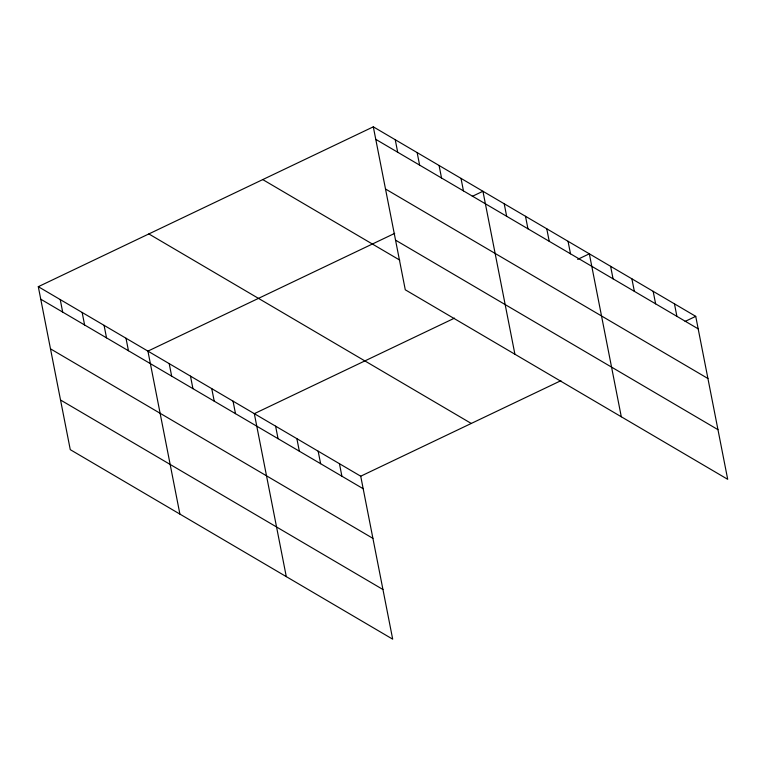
<?xml version="1.0" encoding="UTF-8"?>
<svg xmlns="http://www.w3.org/2000/svg" width="766" height="766" viewBox="0 0 766 766"><rect width="100%" height="100%" fill="white"/><g stroke="black" fill="none" stroke-linecap="round" stroke-linejoin="round"><path stroke-width="1.15" d="M38.3 286.685L360.719 476.203L392.69 639.17L70.271 449.652L38.3 286.685L373.31 126.83L695.729 316.348L727.7 479.315L405.281 289.797L373.31 126.83M394.701 233.371L147.924 351.125L179.895 514.082M472.306 196.345L482.934 191.27L514.905 354.227M454.516 318.139L254.322 413.669L286.293 576.626M577.641 259.387L589.332 253.814L621.303 416.771M360.719 476.203L560.923 380.673M685.101 321.423L695.729 316.348M375.761 139.345L698.18 328.853M385.499 188.991L707.928 378.509M395.543 240.141L717.962 429.659M262.757 179.589L399.737 260.105M148.853 233.936L471.272 423.454M40.751 299.2L363.17 488.718M50.499 348.846L372.918 538.364M60.533 400.005L382.952 589.514M674.453 303.843L676.905 316.348M653.168 291.339L655.619 303.843M631.893 278.824L634.344 291.329M610.607 266.319L613.068 278.824M568.046 241.3L570.507 253.805M546.771 228.795L549.222 241.3M525.495 216.29L527.946 228.795M504.21 203.775L506.661 216.29M461.008 178.382L463.459 190.887M439.081 165.494L441.532 177.999M417.154 152.606L419.615 165.111M395.237 139.718L397.688 152.233M339.443 463.698L341.895 476.203M318.158 451.193L320.619 463.698M296.882 438.679L299.334 451.193M275.597 426.174L278.058 438.679M233.046 401.154L235.497 413.669M211.761 388.649L214.212 401.154M190.485 376.144L192.936 388.649M169.2 363.63L171.661 376.144M125.997 338.237L128.449 350.742M104.071 325.349L106.531 337.854M82.153 312.461L84.605 324.976M60.227 299.573L62.678 312.088"/></g></svg>
